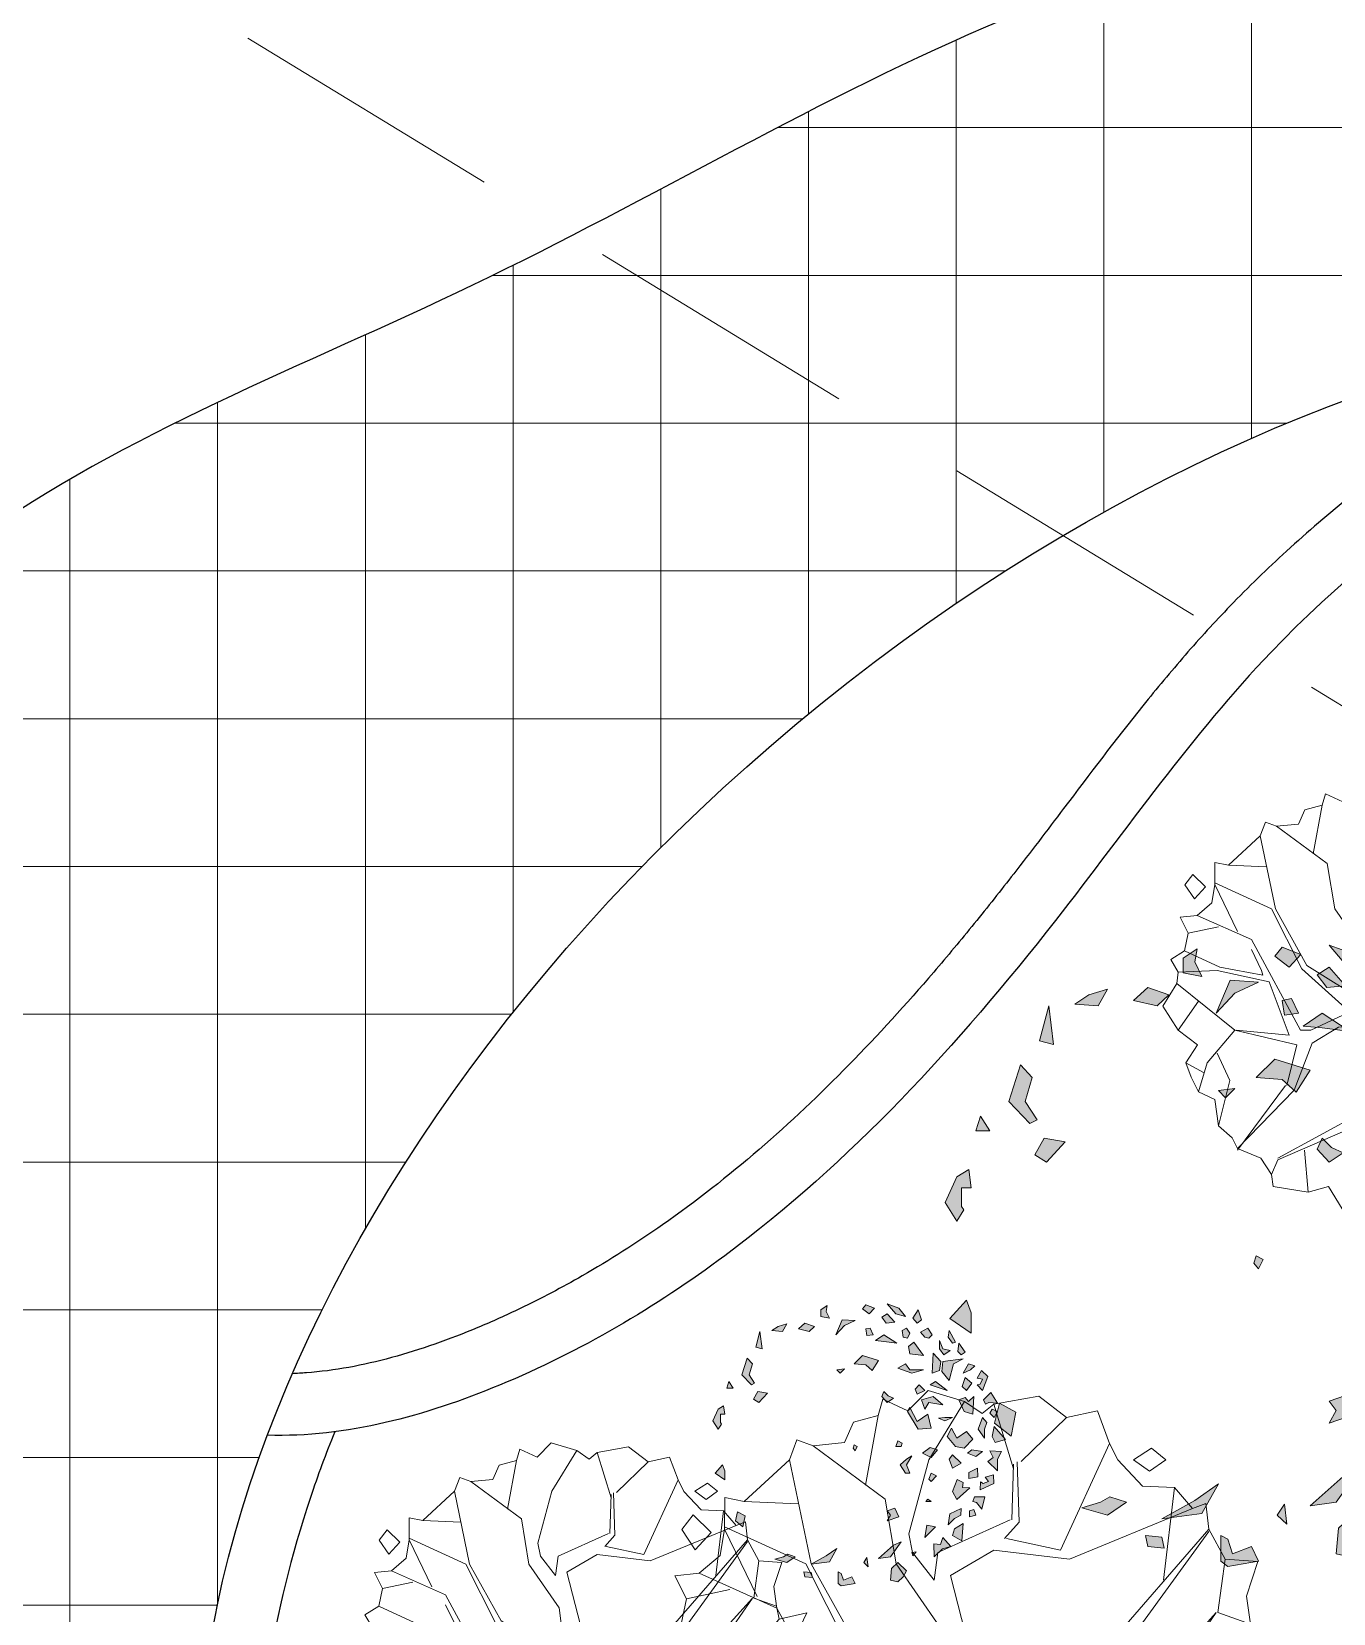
# Model space of a CAD drawing. Header units: inches. Extents: x -12 to 20935469, y -1604 to 24729220.
# Drawn here: x 20857310.4 to 20857416.1, y 24710552.2 to 24710680.7 of the extents above; entities that cross this region are included whole.
import ezdxf

# ---------------------------------------------------------------- set-up
doc = ezdxf.new("R2010")
doc.units = ezdxf.units.IN
doc.header["$LTSCALE"] = 0.03
doc.header["$MEASUREMENT"] = 0
doc.linetypes.add('DASHED2', pattern=[0.375, 0.25, -0.125])
for name, color, linetype, lineweight in [('Dot', 253, 'Continuous', 0), ('Hatch', 253, 'Continuous', 15), ('hatch-1', 253, 'Continuous', 5), ('ILLUSTR-TREE', 74, 'Continuous', 0)]:
    doc.layers.add(name, color=color, linetype=linetype, lineweight=lineweight)
doc.styles.add('ATTR', font='romans.shx', dxfattribs={"width": 0.8, "height": 0.7})

# ---------------------------------------------------------------- blocks, each defined once
blk = doc.blocks.new('TREE_009')
at = {"layer": 'ILLUSTR-TREE'}
for p, q in [((-12160.46, 13912.91), (-12166.65, 13906.74)), ((-12149.34, 13909.54), (-12160.46, 13912.91)), ((-12126.77, 13911.14), (-12140.45, 13908.76)), ((-12118.31, 13904.71), (-12126.77, 13911.14)), ((-12174.22, 13910.26), (-12175.66, 13905.24)), ((-12166.65, 13906.74), (-12174.22, 13910.26)), ((-12149.34, 13909.54), (-12160.26, 13891.83)), ((-12143.96, 13905.85), (-12149.34, 13909.54)), ((-12140.45, 13908.76), (-12143.96, 13905.85)), ((-12140.45, 13908.76), (-12134.4, 13889.01)), ((-12108.88, 13906.74), (-12118.31, 13904.71)), ((-12105.24, 13896.77), (-12108.88, 13906.74)), ((-12183.16, 13903.21), (-12185.91, 13897.04)), ((-12175.66, 13905.24), (-12183.16, 13903.21)), ((-12179.51, 13884.08), (-12175.66, 13905.24)), ((-12132.06, 13891.31), (-12118.31, 13904.71)), ((-12200.35, 13897.92), (-12202.62, 13891.83)), ((-12195.47, 13896.07), (-12200.35, 13897.92)), ((-12185.91, 13897.04), (-12195.47, 13896.07)), ((-12120.09, 13864.33), (-12105.24, 13896.77)), ((-12102.7, 13891.75), (-12105.24, 13896.77)), ((-12202.62, 13891.83), (-12216.38, 13879.14)), ((-12196.02, 13860.09), (-12202.62, 13891.83)), ((-12195.47, 13896.07), (-12173.46, 13879.85)), ((-12160.26, 13891.83), (-12166.31, 13869.26)), ((-12095.13, 13883.81), (-12102.7, 13891.75)), ((-12097.95, 13891.83), (-12092.45, 13895.36)), ((-12093, 13888.31), (-12097.95, 13891.83)), ((-12088.05, 13891.83), (-12093, 13888.31)), ((-12092.45, 13895.36), (-12088.05, 13891.83)), ((-12134.95, 13873.5), (-12134.4, 13890.42)), ((-12133.3, 13891.13), (-12132.75, 13872.79)), ((-12085.43, 13883.37), (-12095.13, 13883.81)), ((-12085.43, 13883.37), (-12088.74, 13855.16)), ((-12079.93, 13877.02), (-12085.43, 13883.37)), ((-12222.36, 13880.28), (-12222.43, 13870.68)), ((-12216.38, 13879.14), (-12222.36, 13880.28)), ((-12199.87, 13878.43), (-12216.38, 13879.14)), ((-12173.46, 13879.85), (-12170.16, 13860.09)), ((-12117.34, 13861.51), (-12079.93, 13877.02)), ((-12075.87, 13878.52), (-12079.93, 13877.02)), ((-12074.98, 13870.68), (-12075.87, 13878.52)), ((-12231.99, 13875), (-12235.43, 13870.59)), ((-12226.48, 13869.71), (-12231.99, 13875)), ((-12157.51, 13863.62), (-12135.5, 13873.5)), ((-12132.75, 13872.79), (-12137.15, 13867.85)), ((-12235.43, 13870.59), (-12231.3, 13864.41)), ((-12231.3, 13864.41), (-12226.48, 13869.71)), ((-12222.43, 13870.68), (-12223.73, 13862.65)), ((-12197.67, 13860.09), (-12222.43, 13871.38)), ((-12222.43, 13870.68), (-12212.52, 13850.22)), ((-12166.31, 13869.26), (-12165.21, 13863.62)), ((-12136.6, 13867.85), (-12120.09, 13864.33)), ((-12112.39, 13827.65), (-12074.98, 13870.68)), ((-12074.98, 13869.97), (-12105.24, 13828.35)), ((-12070.03, 13861.51), (-12074.98, 13870.68)), ((-12223.73, 13862.65), (-12230.13, 13857.27)), ((-12165.21, 13863.62), (-12158.61, 13855.16)), ((-12158.61, 13855.16), (-12157.51, 13863.62)), ((-12153.66, 13856.57), (-12140.45, 13864.33)), ((-12140.45, 13864.33), (-12117.34, 13861.51)), ((-12184.47, 13834), (-12197.67, 13860.09)), ((-12182.26, 13835.41), (-12196.02, 13860.09)), ((-12170.16, 13860.09), (-12156.96, 13841.05)), ((-12072.23, 13845.28), (-12070.03, 13861.51)), ((-12060.06, 13860.89), (-12070.03, 13861.51)), ((-12063.49, 13850.31), (-12060.06, 13860.89)), ((-12230.13, 13857.27), (-12237.49, 13856.48)), ((-12237.49, 13856.48), (-12233.98, 13849.52)), ((-12206.47, 13846.69), (-12230.13, 13857.27)), ((-12144.3, 13820.6), (-12153.66, 13856.57)), ((-12233.98, 13849.52), (-12235.63, 13841.76)), ((-12220.78, 13852.34), (-12233.98, 13849.52)), ((-12062.33, 13841.76), (-12063.49, 13850.31)), ((-12185.02, 13807.2), (-12206.47, 13846.69)), ((-12089.29, 13826.94), (-12072.78, 13845.28)), ((-12072.78, 13845.28), (-12085.43, 13826.94)), ((-12072.23, 13845.28), (-12062.33, 13841.76)), ((-12235.63, 13841.76), (-12241.62, 13837.97)), ((-12235.63, 13841.76), (-12220.23, 13834.7)), ((-12202.07, 13833.29), (-12206.47, 13842.46)), ((-12156.96, 13841.05), (-12154.21, 13818.48)), ((-12061.23, 13836.11), (-12062.33, 13841.76)), ((-12049.05, 13838.85), (-12061.23, 13836.11)), ((-12057.99, 13820.33), (-12049.05, 13838.85)), ((-12241.62, 13837.97), (-12238.38, 13832.59)), ((-12220.23, 13834.7), (-12201.52, 13831.18)), ((-12164.11, 13815.66), (-12184.47, 13834)), ((-12154.21, 13817.78), (-12182.26, 13835.41)), ((-12071.13, 13824.83), (-12061.23, 13836.11)), ((-12238.38, 13832.59), (-12238.93, 13827.65)), ((-12221.33, 13833.29), (-12238.38, 13832.59)), ((-12198.77, 13828.35), (-12221.33, 13833.29)), ((-12201.52, 13831.18), (-12202.07, 13833.29)), ((-12238.93, 13827.65), (-12245.05, 13817.69)), ((-12213.63, 13807.2), (-12238.93, 13827.65)), ((-12189.97, 13805.08), (-12198.77, 13828.35)), ((-12144.3, 13811.43), (-12105.79, 13824.83)), ((-12143.75, 13819.89), (-12112.39, 13827.65)), ((-12105.79, 13824.83), (-12070.58, 13822.71)), ((-12105.24, 13828.35), (-12089.29, 13826.94)), ((-12085.43, 13826.24), (-12071.13, 13824.83)), ((-12051.8, 13826.5), (-12053.87, 13822.1)), ((-12047.68, 13822.1), (-12051.8, 13826.5)), ((-12229.58, 13819.89), (-12238.38, 13807.2)), ((-12150.36, 13819.89), (-12150.9, 13817.78)), ((-12147.6, 13820.6), (-12150.36, 13819.89)), ((-12148.7, 13818.48), (-12147.6, 13820.6)), ((-12070.58, 13822.71), (-12061.78, 13802.96)), ((-12053.87, 13815.04), (-12057.99, 13820.33)), ((-12053.87, 13822.1), (-12049.74, 13817.69)), ((-12049.74, 13817.69), (-12047.68, 13822.1)), ((-12245.05, 13817.69), (-12238.38, 13807.2)), ((-12164.11, 13814.95), (-12180.61, 13807.2)), ((-12150.9, 13817.78), (-12148.7, 13818.48)), ((-12061.78, 13802.96), (-12053.87, 13815.04)), ((-12155.31, 13810.02), (-12168.51, 13808.61)), ((-12155.31, 13810.02), (-12152.01, 13789.56)), ((-12144.3, 13810.72), (-12127.25, 13790.27)), ((-12238.38, 13807.2), (-12229.92, 13800.94)), ((-12213.63, 13807.2), (-12225.73, 13793.09)), ((-12186.67, 13800.85), (-12213.63, 13807.2)), ((-12213.07, 13807.2), (-12189.97, 13805.08)), ((-12180.61, 13807.2), (-12185.02, 13807.2)), ((-12168.51, 13808.61), (-12180.06, 13801.55)), ((-12148.15, 13809.31), (-12131.1, 13789.56)), ((-12148.15, 13808.61), (-12146.5, 13787.45)), ((-12229.92, 13800.94), (-12235.08, 13793.09)), ((-12191.07, 13783.21), (-12186.67, 13800.85)), ((-12180.06, 13801.55), (-12187.77, 13781.1)), ((-12061.43, 13796.53), (-12061.78, 13802.96)), ((-12221.33, 13797.32), (-12215.83, 13785.33)), ((-12064.53, 13790.27), (-12061.43, 13796.53)), ((-12227.38, 13788.86), (-12235.08, 13793.09)), ((-12235.08, 13793.09), (-12232.68, 13786.83)), ((-12225.73, 13793.09), (-12229.58, 13780.39)), ((-12127.25, 13790.27), (-12064.53, 13790.27)), ((-12063.49, 13786.83), (-12064.53, 13790.27)), ((-12232.68, 13786.83), (-12229.58, 13780.39)), ((-12152.01, 13789.56), (-12158.61, 13771.22)), ((-12146.5, 13787.45), (-12155.86, 13767.7)), ((-12131.1, 13789.56), (-12132.75, 13769.81)), ((-12126.7, 13786.04), (-12128.9, 13772.63)), ((-12126.7, 13786.04), (-12105.24, 13786.74)), ((-12105.24, 13786.74), (-12095.89, 13768.4)), ((-12068.31, 13781.54), (-12063.49, 13786.83)), ((-12215.83, 13785.33), (-12220.78, 13765.58)), ((-12212.52, 13755), (-12191.62, 13783.21)), ((-12187.77, 13781.1), (-12212.52, 13755.71)), ((-12070.37, 13770.96), (-12068.31, 13781.54)), ((-12229.58, 13780.39), (-12222.36, 13777.13)), ((-12222.36, 13777.13), (-12220.78, 13765.58)), ((-12099.74, 13776.16), (-12078.28, 13769.81)), ((-12158.61, 13771.22), (-12194.92, 13751.47)), ((-12128.9, 13772.63), (-12106.34, 13758.53)), ((-12155.86, 13767.7), (-12194.92, 13750.77)), ((-12132.75, 13769.81), (-12125.05, 13752.89)), ((-12130, 13769.81), (-12116.24, 13737.37)), ((-12129.45, 13769.11), (-12106.34, 13757.12)), ((-12084.81, 13761.26), (-12078.28, 13769.81)), ((-12078.28, 13769.81), (-12070.37, 13770.96)), ((-12220.78, 13765.58), (-12214.79, 13760.38)), ((-12214.79, 13760.38), (-12212.52, 13755.71)), ((-12106.34, 13758.53), (-12085.98, 13753.59)), ((-12106.34, 13757.12), (-12105.24, 13742.31)), ((-12085.98, 13753.59), (-12084.81, 13761.26)), ((-12212.52, 13755.71), (-12202.42, 13751.56)), ((-12183.37, 13755), (-12181.71, 13736.66)), ((-12125.05, 13752.89), (-12130.55, 13732.43)), ((-12093.07, 13740.98), (-12085.98, 13753.59)), ((-12202.42, 13751.56), (-12197.67, 13744.42)), ((-12194.92, 13750.77), (-12197.67, 13744.42)), ((-12116.24, 13737.37), (-12112.32, 13748.04)), ((-12112.32, 13748.04), (-12105.24, 13742.31)), ((-12197.67, 13744.42), (-12196.91, 13739.22)), ((-12105.24, 13742.31), (-12093.07, 13740.98)), ((-12196.91, 13739.22), (-12181.71, 13736.66)), ((-12181.71, 13736.66), (-12172.84, 13739.22)), ((-12172.84, 13739.22), (-12165.28, 13726.88)), ((-12121.95, 13736.57), (-12116.24, 13737.37)), ((-12108.27, 13740.72), (-12113.77, 13737.19)), ((-12107.72, 13734.37), (-12108.27, 13740.72)), ((-12165.28, 13726.88), (-12157.71, 13733.93)), ((-12157.71, 13733.93), (-12148.77, 13729.52)), ((-12148.77, 13729.52), (-12144.65, 13733.93)), ((-12144.65, 13733.93), (-12130.55, 13732.43)), ((-12130.55, 13732.43), (-12121.95, 13736.57)), ((-12113.77, 13737.19), (-12113.22, 13730.14)), ((-12113.22, 13730.14), (-12107.72, 13734.37))]:
    blk.add_line(p, q, dxfattribs=at)
at = {"layer": 'ILLUSTR-TREE', "style": 'ATTR', "width": 0.8, "flags": 9}
blk.add_attdef('ESTCODE', (-12147.6, 13820.6), '', height=1.05, dxfattribs=at)
blk = doc.blocks.new('GRN1')
at = {"layer": 'ILLUSTR-TREE', "true_color": 0x30441d}
h = blk.add_hatch(color=89, dxfattribs=at)
h.paths.add_polyline_path([(0.2571, -0.0526), (0.2603, -0.0695), (0.2735, -0.0695), (0.2817, -0.0569), (0.2702, -0.059)])
h.paths.add_polyline_path([(0.2406, -0.0821), (0.2308, -0.0927), (0.2357, -0.1137), (0.2472, -0.1011)])
h.paths.add_polyline_path([(0.1897, 0.2148), (0.1848, 0.2064), (0.1914, 0.2), (0.2078, 0.2021)])
h.paths.add_polyline_path([(0.193, 0.1853), (0.1848, 0.1727), (0.1963, 0.1642), (0.2127, 0.1642), (0.1963, 0.1706)])
h.paths.add_polyline_path([(0.1864, 0.1053), (0.2012, 0.1032), (0.2094, 0.1137), (0.1831, 0.1327)])
h.paths.add_polyline_path([(0.2603, 0.0969), (0.2653, 0.0779), (0.285, 0.0611), (0.2768, 0.0842)])
h.paths.add_polyline_path([(0.2078, 0.08), (0.2242, 0.0547), (0.2127, 0.0379), (0.2111, 0.0547)])
h.paths.add_polyline_path([(0.2521, -0.0021), (0.2538, -0.0274), (0.2242, -0.04), (0.2423, -0.0232)])
h.paths.add_polyline_path([(0.2653, 0.0253), (0.2751, 0.0126), (0.2833, 0.019), (0.2768, 0.0358)])
h.paths.add_polyline_path([(0.2373, 0.0274), (0.2357, 0.019), (0.2226, 0.0211), (0.2242, 0.0337)])
h.paths.add_polyline_path([(0.2488, 0.0758), (0.2472, 0.059), (0.2587, 0.0505), (0.2653, 0.0611)])
h.paths.add_polyline_path([(0.2094, 0.1958), (0.2078, 0.1895), (0.2193, 0.1811), (0.2324, 0.1832)])
h.paths.add_polyline_path([(0.2291, 0.1263), (0.2193, 0.1348), (0.2176, 0.1432), (0.2242, 0.1495), (0.2373, 0.1411)])
h.paths.add_polyline_path([(0.2373, 0.099), (0.2275, 0.1053), (0.2176, 0.1011), (0.2193, 0.0927), (0.2324, 0.0905)])
h.paths.add_polyline_path([(0.2538, 0.1284), (0.2472, 0.12), (0.2571, 0.1116), (0.2735, 0.1221)])
h.paths.add_polyline_path([(0.1963, -0.1853), (0.1996, -0.1979), (0.2308, -0.1895)])
h.paths.add_polyline_path([(0.2456, -0.1369), (0.2308, -0.1453), (0.2324, -0.1663), (0.2406, -0.1537)])
h.paths.add_polyline_path([(0.0402, 0.1474), (0.0386, 0.1221), (0.0731, 0.1011), (0.0813, 0.1053), (0.0534, 0.12), (0.0682, 0.1411)])
h.paths.add_polyline_path([(0.0731, 0.278), (0.0616, 0.2716), (0.0698, 0.2632), (0.078, 0.2674)])
h.paths.add_polyline_path([(-0.2275, -0.0884), (-0.2226, -0.0526), (-0.1963, -0.0379), (-0.2111, -0.059)])
h.paths.add_polyline_path([(0.0205, 0.2527), (0.0386, 0.24), (0.0616, 0.2485), (0.0517, 0.2569), (0.0386, 0.2527)])
h.paths.add_polyline_path([(-0.2406, 0.099), (-0.2242, 0.0821), (-0.2357, 0.0695), (-0.2587, 0.0674), (-0.262, 0.0821), (-0.2521, 0.0927)])
h.paths.add_polyline_path([(-0.2324, 0.0232), (-0.2242, 0.0147), (-0.2143, 0.0211)])
h.paths.add_polyline_path([(-0.1307, 0.2358), (-0.1344, 0.2232), (-0.1226, 0.2231), (-0.1198, 0.2319)])
h.paths.add_polyline_path([(-0.1039, 0.2299), (-0.106, 0.2367), (-0.1191, 0.2474), (-0.0951, 0.2536), (-0.0951, 0.2327)])
h.paths.add_polyline_path([(-0.0555, 0.2396), (-0.0585, 0.2217), (-0.0467, 0.2215), (-0.0384, 0.2388)])
h.paths.add_polyline_path([(-0.0771, 0.224), (-0.1, 0.1981), (-0.0846, 0.1897), (-0.0609, 0.1985), (-0.0663, 0.2109), (-0.0766, 0.2096)])
h.paths.add_polyline_path([(-0.216, 0.0442), (-0.2127, 0.0674), (-0.1831, 0.0884), (-0.1897, 0.0737)])
h.paths.add_polyline_path([(-0.1421, 0.0611), (-0.1339, 0.0842), (-0.1174, 0.0758), (-0.1224, 0.0611), (-0.1306, 0.0674)])
h.paths.add_polyline_path([(-0.1812, 0.2081), (-0.1707, 0.1899), (-0.1581, 0.1935), (-0.1472, 0.2104)])
h.paths.add_polyline_path([(-0.2132, 0.1534), (-0.187, 0.1527), (-0.1886, 0.166), (-0.1749, 0.1708), (-0.1924, 0.186), (-0.1969, 0.1696)])
h.paths.add_polyline_path([(-0.15, 0.1808), (-0.1283, 0.1846), (-0.118, 0.2068), (-0.1309, 0.2058), (-0.1372, 0.1936)])
h.paths.add_polyline_path([(-0.1536, 0.1558), (-0.1749, 0.1348), (-0.1503, 0.139)])
h.paths.add_polyline_path([(-0.1043, 0.1474), (-0.1043, 0.1369), (-0.0994, 0.1411)])
h.paths.add_polyline_path([(-0.2028, 0.1179), (-0.2111, 0.1116), (-0.2045, 0.1095)])
h.paths.add_polyline_path([(-0.0205, 0.099), (-0.032, 0.0863), (-0.0485, 0.0969), (-0.0485, 0.1053), (-0.032, 0.099), (-0.014, 0.1095)])
h.paths.add_polyline_path([(0.0189, 0.2295), (0.0008, 0.2127), (0.0041, 0.1958), (0.0238, 0.179), (0.0402, 0.1874), (0.0205, 0.1979), (0.0337, 0.2169)])
h.paths.add_polyline_path([(-0.0287, 0.2064), (-0.0386, 0.1895), (-0.0205, 0.1832), (-0.0123, 0.1895)])
h.paths.add_polyline_path([(-0.0534, 0.1579), (-0.0649, 0.1474), (-0.06, 0.1432), (-0.0485, 0.1474)])
h.paths.add_polyline_path([(0.0178, 0.294), (0.0123, 0.2737), (0.0238, 0.2674), (0.0435, 0.2716)])
h.paths.add_polyline_path([(-0.0435, 0.278), (-0.0255, 0.259), (-0.0172, 0.2695), (-0.0041, 0.2632), (-0.0057, 0.2864), (-0.0205, 0.278)])
h.paths.add_polyline_path([(-0.0808, 0.244), (-0.0685, 0.2712), (-0.0515, 0.2704), (-0.056, 0.254), (-0.0646, 0.2603), (-0.0686, 0.2503), (-0.0653, 0.2447)])
h.paths.add_polyline_path([(0.0041, 0.0021), (-0.0041, -0.0021), (0.0008, -0.0063), (0.0074, -0.0042)])
h.paths.add_polyline_path([(0.0041, 0.0884), (0.0107, 0.0905), (0.0156, 0.0821), (0.0041, 0.0779)])
h.paths.add_polyline_path([(-0.0025, 0.16), (-0.0172, 0.1474), (-0.009, 0.1306), (0.0025, 0.1453)])
h.paths.add_polyline_path([(-0.0057, 0.2485), (-0.0156, 0.2358), (-0.009, 0.219), (-0.0025, 0.2274)])
h.paths.add_polyline_path([(0.0616, 0.1895), (0.055, 0.1748), (0.06, 0.1621), (0.0616, 0.1748)])
h.paths.add_polyline_path([(0.1634, 0.2337), (0.1552, 0.2253), (0.1486, 0.2106), (0.1667, 0.2211)])
h.paths.add_polyline_path([(0.1552, 0.1327), (0.1486, 0.1095), (0.1585, 0.0821), (0.1667, 0.0969), (0.1552, 0.1053)])
h.paths.add_polyline_path([(0.0994, 0.0737), (0.0912, 0.0611), (0.1027, 0.0505), (0.1125, 0.0547), (0.1043, 0.0632)])
h.paths.add_polyline_path([(0.1569, -0.0232), (0.1486, -0.0316), (0.1552, -0.0379)])
h.paths.add_polyline_path([(0.1536, 0.0316), (0.1651, 0.019), (0.1667, -0.0042), (0.1831, 0.0126), (0.1733, 0.0442)])
h.paths.add_polyline_path([(0.1027, 0.2316), (0.0682, 0.2295), (0.0731, 0.2127), (0.0961, 0.2021), (0.101, 0.2148), (0.0928, 0.2211)])
h.paths.add_polyline_path([(0.1289, 0.2274), (0.1142, 0.2169), (0.1224, 0.2085), (0.1404, 0.2148)])
h.paths.add_polyline_path([(0.0862, 0.1706), (0.0912, 0.1432), (0.078, 0.1348), (0.0961, 0.1284), (0.1027, 0.1516)])
h.paths.add_polyline_path([(0.1339, 0.1832), (0.1667, 0.1916), (0.1766, 0.2106), (0.1716, 0.1706), (0.1519, 0.1685)])
h.paths.add_polyline_path([(0.1257, 0.1453), (0.1142, 0.179), (0.1322, 0.1558)])
h.paths.add_polyline_path([(0.1536, 0.1642), (0.1486, 0.1495), (0.1881, 0.1516), (0.1716, 0.1663)])
h.paths.add_polyline_path([(0.1142, 0.1348), (0.1076, 0.12), (0.1174, 0.1158), (0.1257, 0.1242)])
h.paths.add_polyline_path([(0.0879, 0.2548), (0.0912, 0.2611), (0.0895, 0.278), (0.1109, 0.2653), (0.0961, 0.2506)])
h.paths.add_polyline_path([(0.1142, 0.2485), (0.1421, 0.259), (0.1536, 0.2464), (0.1388, 0.2379), (0.1371, 0.2485), (0.1273, 0.2443), (0.1257, 0.2379)])
h.paths.add_polyline_path([(-0.2521, -0.0084), (-0.2653, -0.0021), (-0.2702, -0.0295), (-0.2653, -0.0358), (-0.2423, -0.0358), (-0.2456, -0.0295), (-0.2587, -0.0253)])
h.paths.add_polyline_path([(-0.2538, -0.0863), (-0.2439, -0.0884), (-0.2423, -0.1032), (-0.2521, -0.1011)])
h.paths.add_polyline_path([(0.055, -0.2822), (0.0386, -0.2716), (0.0485, -0.2653), (0.0517, -0.2674), (0.0682, -0.2674), (0.0682, -0.259), (0.0846, -0.2611), (0.078, -0.2716)])
h.paths.add_polyline_path([(-0.1322, -0.219), (-0.1536, -0.2232), (-0.1421, -0.2379), (-0.124, -0.2337)])
h.paths.add_polyline_path([(-0.2176, -0.16), (-0.2242, -0.1369), (-0.2127, -0.12), (-0.2078, -0.1348), (-0.2127, -0.1432)])
h.paths.add_polyline_path([(-0.0485, -0.278), (-0.0616, -0.259), (-0.0435, -0.259), (-0.032, -0.2632)])
h.paths.add_polyline_path([(0.1289, -0.2), (0.1257, -0.2064), (0.1454, -0.2253), (0.1782, -0.2148), (0.1667, -0.2043), (0.1454, -0.2106)])
h.paths.add_polyline_path([(0.1191, -0.2548), (0.1322, -0.2506), (0.1191, -0.2422)])
h.paths.add_polyline_path([(0.1092, -0.1748), (0.0912, -0.1916), (0.0977, -0.2021), (0.1125, -0.1937)])
at = {"layer": 'ILLUSTR-TREE', "color": 89, "true_color": 0x30441d}
for p, q in [((-0.0057, 0.2864), (-0.0205, 0.278)), ((-0.0041, 0.2632), (-0.0057, 0.2864)), ((0.0178, 0.294), (0.0123, 0.2737)), ((0.0435, 0.2716), (0.0178, 0.294)), ((-0.0808, 0.244), (-0.0685, 0.2712)), ((-0.0685, 0.2712), (-0.0515, 0.2704)), ((-0.0515, 0.2704), (-0.056, 0.254)), ((-0.0205, 0.278), (-0.0435, 0.278)), ((-0.0435, 0.278), (-0.0255, 0.259)), ((-0.0255, 0.259), (-0.0172, 0.2695)), ((-0.0172, 0.2695), (-0.0041, 0.2632)), ((0.0123, 0.2737), (0.0238, 0.2674)), ((0.0238, 0.2674), (0.0435, 0.2716)), ((0.0731, 0.278), (0.0616, 0.2716)), ((0.0616, 0.2716), (0.0698, 0.2632)), ((0.078, 0.2674), (0.0731, 0.278)), ((0.0895, 0.278), (0.1109, 0.2653)), ((0.0912, 0.2611), (0.0895, 0.278)), ((-0.0646, 0.2603), (-0.0686, 0.2503)), ((-0.056, 0.254), (-0.0646, 0.2603)), ((0.0517, 0.2569), (0.0386, 0.2527)), ((0.0616, 0.2485), (0.0517, 0.2569)), ((0.0698, 0.2632), (0.078, 0.2674)), ((0.0879, 0.2548), (0.0912, 0.2611)), ((0.0961, 0.2506), (0.0879, 0.2548)), ((0.1109, 0.2653), (0.0961, 0.2506)), ((0.1142, 0.2485), (0.1421, 0.259)), ((0.1421, 0.259), (0.1536, 0.2464)), ((-0.1191, 0.2474), (-0.0951, 0.2536)), ((-0.106, 0.2367), (-0.1191, 0.2474)), ((-0.0951, 0.2536), (-0.0951, 0.2327)), ((-0.0653, 0.2447), (-0.0808, 0.244)), ((-0.0686, 0.2503), (-0.0653, 0.2447)), ((-0.0057, 0.2485), (-0.0156, 0.2358)), ((-0.0025, 0.2274), (-0.0057, 0.2485)), ((0.0386, 0.2527), (0.0205, 0.2527)), ((0.0205, 0.2527), (0.0386, 0.24)), ((0.0386, 0.24), (0.0616, 0.2485)), ((0.1257, 0.2379), (0.1142, 0.2485)), ((0.1273, 0.2443), (0.1257, 0.2379)), ((0.1371, 0.2485), (0.1273, 0.2443)), ((0.1388, 0.2379), (0.1371, 0.2485)), ((0.1536, 0.2464), (0.1388, 0.2379)), ((-0.1307, 0.2358), (-0.1344, 0.2232)), ((-0.1198, 0.2319), (-0.1307, 0.2358)), ((-0.1226, 0.2231), (-0.1198, 0.2319)), ((-0.1039, 0.2299), (-0.106, 0.2367)), ((-0.0951, 0.2327), (-0.1039, 0.2299)), ((-0.0555, 0.2396), (-0.0585, 0.2217)), ((-0.0384, 0.2388), (-0.0555, 0.2396)), ((-0.0467, 0.2215), (-0.0384, 0.2388)), ((-0.0156, 0.2358), (-0.009, 0.219)), ((-0.009, 0.219), (-0.0025, 0.2274)), ((0.0189, 0.2295), (0.0008, 0.2127)), ((0.0337, 0.2169), (0.0189, 0.2295)), ((0.1027, 0.2316), (0.0682, 0.2295)), ((0.0682, 0.2295), (0.0731, 0.2127)), ((0.0928, 0.2211), (0.1027, 0.2316)), ((0.1289, 0.2274), (0.1142, 0.2169)), ((0.1404, 0.2148), (0.1289, 0.2274)), ((0.1634, 0.2337), (0.1552, 0.2253)), ((0.1667, 0.2211), (0.1634, 0.2337)), ((-0.1344, 0.2232), (-0.1226, 0.2231)), ((-0.0771, 0.224), (-0.1, 0.1981)), ((-0.0766, 0.2096), (-0.0771, 0.224)), ((-0.0585, 0.2217), (-0.0467, 0.2215)), ((0.0008, 0.2127), (0.0041, 0.1958)), ((0.0205, 0.1979), (0.0337, 0.2169)), ((0.0731, 0.2127), (0.0961, 0.2021)), ((0.101, 0.2148), (0.0928, 0.2211)), ((0.0961, 0.2021), (0.101, 0.2148)), ((0.1142, 0.2169), (0.1224, 0.2085)), ((0.1224, 0.2085), (0.1404, 0.2148)), ((0.1552, 0.2253), (0.1486, 0.2106)), ((0.1486, 0.2106), (0.1667, 0.2211)), ((0.1897, 0.2148), (0.1848, 0.2064)), ((0.2078, 0.2021), (0.1897, 0.2148)), ((-0.1472, 0.2104), (-0.1812, 0.2081)), ((-0.1812, 0.2081), (-0.1707, 0.1899)), ((-0.1581, 0.1935), (-0.1472, 0.2104)), ((-0.1309, 0.2058), (-0.1372, 0.1936)), ((-0.118, 0.2068), (-0.1309, 0.2058)), ((-0.1283, 0.1846), (-0.118, 0.2068)), ((-0.1, 0.1981), (-0.0846, 0.1897)), ((-0.0846, 0.1897), (-0.0609, 0.1985)), ((-0.0663, 0.2109), (-0.0766, 0.2096)), ((-0.0609, 0.1985), (-0.0663, 0.2109)), ((-0.0287, 0.2064), (-0.0386, 0.1895)), ((-0.0123, 0.1895), (-0.0287, 0.2064)), ((0.0402, 0.1874), (0.0205, 0.1979)), ((0.1667, 0.1916), (0.1766, 0.2106)), ((0.1766, 0.2106), (0.1716, 0.1706)), ((0.1848, 0.2064), (0.1914, 0.2)), ((0.1914, 0.2), (0.2078, 0.2021)), ((-0.1924, 0.186), (-0.1969, 0.1696)), ((-0.1749, 0.1708), (-0.1924, 0.186)), ((-0.1707, 0.1899), (-0.1581, 0.1935)), ((-0.1372, 0.1936), (-0.15, 0.1808)), ((-0.15, 0.1808), (-0.1283, 0.1846)), ((-0.0386, 0.1895), (-0.0205, 0.1832)), ((-0.0205, 0.1832), (-0.0123, 0.1895)), ((0.0041, 0.1958), (0.0238, 0.179)), ((0.0238, 0.179), (0.0402, 0.1874)), ((0.0616, 0.1895), (0.055, 0.1748)), ((0.0616, 0.1748), (0.0616, 0.1895)), ((0.1339, 0.1832), (0.1667, 0.1916)), ((0.193, 0.1853), (0.1848, 0.1727)), ((0.1963, 0.1706), (0.193, 0.1853)), ((0.2094, 0.1958), (0.2078, 0.1895)), ((0.2078, 0.1895), (0.2193, 0.1811)), ((0.2324, 0.1832), (0.2094, 0.1958)), ((-0.1969, 0.1696), (-0.2132, 0.1534)), ((-0.1886, 0.166), (-0.1749, 0.1708)), ((0.055, 0.1748), (0.06, 0.1621)), ((0.06, 0.1621), (0.0616, 0.1748)), ((0.1027, 0.1516), (0.0862, 0.1706)), ((0.0862, 0.1706), (0.0912, 0.1432)), ((0.1142, 0.179), (0.1322, 0.1558)), ((0.1257, 0.1453), (0.1142, 0.179)), ((0.1519, 0.1685), (0.1339, 0.1832)), ((0.1716, 0.1706), (0.1519, 0.1685)), ((0.1848, 0.1727), (0.1963, 0.1642)), ((0.2127, 0.1642), (0.1963, 0.1706)), ((0.2193, 0.1811), (0.2324, 0.1832)), ((-0.187, 0.1527), (-0.1886, 0.166)), ((-0.1536, 0.1558), (-0.1749, 0.1348)), ((-0.1503, 0.139), (-0.1536, 0.1558)), ((-0.0534, 0.1579), (-0.0649, 0.1474)), ((-0.0485, 0.1474), (-0.0534, 0.1579)), ((-0.0025, 0.16), (-0.0172, 0.1474)), ((0.0025, 0.1453), (-0.0025, 0.16)), ((0.1322, 0.1558), (0.1257, 0.1453)), ((0.1536, 0.1642), (0.1486, 0.1495)), ((0.1716, 0.1663), (0.1536, 0.1642)), ((0.1881, 0.1516), (0.1716, 0.1663)), ((0.1963, 0.1642), (0.2127, 0.1642)), ((-0.2132, 0.1534), (-0.187, 0.1527)), ((-0.0994, 0.1411), (-0.1043, 0.1474)), ((-0.1043, 0.1474), (-0.1043, 0.1369)), ((-0.0649, 0.1474), (-0.06, 0.1432)), ((-0.06, 0.1432), (-0.0485, 0.1474)), ((-0.0172, 0.1474), (-0.009, 0.1306)), ((-0.009, 0.1306), (0.0025, 0.1453)), ((0.0402, 0.1474), (0.0386, 0.1221)), ((0.0682, 0.1411), (0.0402, 0.1474)), ((0.0912, 0.1432), (0.078, 0.1348)), ((0.0961, 0.1284), (0.1027, 0.1516)), ((0.1486, 0.1495), (0.1881, 0.1516)), ((0.2176, 0.1432), (0.2242, 0.1495)), ((0.2193, 0.1348), (0.2176, 0.1432)), ((0.2242, 0.1495), (0.2373, 0.1411)), ((-0.1749, 0.1348), (-0.1503, 0.139)), ((-0.1043, 0.1369), (-0.0994, 0.1411)), ((0.0534, 0.12), (0.0682, 0.1411)), ((0.078, 0.1348), (0.0961, 0.1284)), ((0.1142, 0.1348), (0.1076, 0.12)), ((0.1257, 0.1242), (0.1142, 0.1348)), ((0.1552, 0.1327), (0.1486, 0.1095)), ((0.1552, 0.1053), (0.1552, 0.1327)), ((0.2094, 0.1137), (0.1831, 0.1327)), ((0.1831, 0.1327), (0.1864, 0.1053)), ((0.2291, 0.1263), (0.2193, 0.1348)), ((0.2373, 0.1411), (0.2291, 0.1263)), ((0.2538, 0.1284), (0.2472, 0.12)), ((0.2735, 0.1221), (0.2538, 0.1284)), ((-0.2028, 0.1179), (-0.2111, 0.1116)), ((-0.2045, 0.1095), (-0.2028, 0.1179)), ((0.0386, 0.1221), (0.0731, 0.1011)), ((0.0813, 0.1053), (0.0534, 0.12)), ((0.1076, 0.12), (0.1174, 0.1158)), ((0.1174, 0.1158), (0.1257, 0.1242)), ((0.2012, 0.1032), (0.2094, 0.1137)), ((0.2472, 0.12), (0.2571, 0.1116)), ((0.2571, 0.1116), (0.2735, 0.1221)), ((-0.2521, 0.0927), (-0.2406, 0.099)), ((-0.2406, 0.099), (-0.2242, 0.0821)), ((-0.2111, 0.1116), (-0.2045, 0.1095)), ((-0.0485, 0.1053), (-0.032, 0.099)), ((-0.0485, 0.0969), (-0.0485, 0.1053)), ((-0.032, 0.099), (-0.014, 0.1095)), ((-0.0205, 0.099), (-0.032, 0.0863)), ((-0.014, 0.1095), (-0.0205, 0.099)), ((0.0731, 0.1011), (0.0813, 0.1053)), ((0.1486, 0.1095), (0.1585, 0.0821)), ((0.1667, 0.0969), (0.1552, 0.1053)), ((0.1864, 0.1053), (0.2012, 0.1032)), ((0.2275, 0.1053), (0.2176, 0.1011)), ((0.2176, 0.1011), (0.2193, 0.0927)), ((0.2373, 0.099), (0.2275, 0.1053)), ((0.2324, 0.0905), (0.2373, 0.099)), ((-0.262, 0.0821), (-0.2521, 0.0927)), ((-0.2127, 0.0674), (-0.1831, 0.0884)), ((-0.1831, 0.0884), (-0.1897, 0.0737)), ((-0.032, 0.0863), (-0.0485, 0.0969)), ((0.0041, 0.0884), (0.0107, 0.0905)), ((0.0041, 0.0779), (0.0041, 0.0884)), ((0.0107, 0.0905), (0.0156, 0.0821)), ((0.1585, 0.0821), (0.1667, 0.0969)), ((0.2193, 0.0927), (0.2324, 0.0905)), ((0.2768, 0.0842), (0.2603, 0.0969)), ((0.2603, 0.0969), (0.2653, 0.0779)), ((-0.2587, 0.0674), (-0.262, 0.0821)), ((-0.2242, 0.0821), (-0.2357, 0.0695)), ((-0.1897, 0.0737), (-0.216, 0.0442)), ((-0.1421, 0.0611), (-0.1339, 0.0842)), ((-0.1339, 0.0842), (-0.1174, 0.0758)), ((-0.1174, 0.0758), (-0.1224, 0.0611)), ((0.0156, 0.0821), (0.0041, 0.0779)), ((0.0994, 0.0737), (0.0912, 0.0611)), ((0.1043, 0.0632), (0.0994, 0.0737)), ((0.2111, 0.0547), (0.2078, 0.08)), ((0.2078, 0.08), (0.2242, 0.0547)), ((0.2488, 0.0758), (0.2472, 0.059)), ((0.2653, 0.0611), (0.2488, 0.0758)), ((0.2653, 0.0779), (0.285, 0.0611)), ((0.285, 0.0611), (0.2768, 0.0842)), ((-0.2357, 0.0695), (-0.2587, 0.0674)), ((-0.216, 0.0442), (-0.2127, 0.0674)), ((-0.1306, 0.0674), (-0.1421, 0.0611)), ((-0.1224, 0.0611), (-0.1306, 0.0674)), ((0.0912, 0.0611), (0.1027, 0.0505)), ((0.1125, 0.0547), (0.1043, 0.0632)), ((0.2472, 0.059), (0.2587, 0.0505)), ((0.2587, 0.0505), (0.2653, 0.0611)), ((0.1027, 0.0505), (0.1125, 0.0547)), ((0.1733, 0.0442), (0.1536, 0.0316)), ((0.1831, 0.0126), (0.1733, 0.0442)), ((0.2127, 0.0379), (0.2111, 0.0547)), ((0.2242, 0.0547), (0.2127, 0.0379)), ((0.1536, 0.0316), (0.1651, 0.019)), ((0.2226, 0.0211), (0.2242, 0.0337)), ((0.2242, 0.0337), (0.2373, 0.0274)), ((0.2768, 0.0358), (0.2653, 0.0253)), ((0.2833, 0.019), (0.2768, 0.0358)), ((-0.2143, 0.0211), (-0.2324, 0.0232)), ((-0.2324, 0.0232), (-0.2242, 0.0147)), ((-0.2242, 0.0147), (-0.2143, 0.0211)), ((0.1651, 0.019), (0.1667, -0.0042)), ((0.2357, 0.019), (0.2226, 0.0211)), ((0.2373, 0.0274), (0.2357, 0.019)), ((0.2653, 0.0253), (0.2751, 0.0126)), ((0.2751, 0.0126), (0.2833, 0.019)), ((0.0041, 0.0021), (-0.0041, -0.0021)), ((0.0074, -0.0042), (0.0041, 0.0021)), ((0.1667, -0.0042), (0.1831, 0.0126)), ((-0.2653, -0.0021), (-0.2702, -0.0295)), ((-0.2521, -0.0084), (-0.2653, -0.0021)), ((-0.2587, -0.0253), (-0.2521, -0.0084)), ((-0.0041, -0.0021), (0.0008, -0.0063)), ((0.0008, -0.0063), (0.0074, -0.0042)), ((0.2423, -0.0232), (0.2521, -0.0021)), ((0.2521, -0.0021), (0.2538, -0.0274)), ((-0.2456, -0.0295), (-0.2587, -0.0253)), ((0.1569, -0.0232), (0.1486, -0.0316)), ((0.1552, -0.0379), (0.1569, -0.0232)), ((0.2242, -0.04), (0.2423, -0.0232)), ((0.2538, -0.0274), (0.2242, -0.04)), ((-0.2702, -0.0295), (-0.2653, -0.0358)), ((-0.2653, -0.0358), (-0.2423, -0.0358)), ((-0.2423, -0.0358), (-0.2456, -0.0295)), ((-0.2226, -0.0526), (-0.1963, -0.0379)), ((-0.1963, -0.0379), (-0.2111, -0.059)), ((0.1486, -0.0316), (0.1552, -0.0379)), ((-0.2275, -0.0884), (-0.2226, -0.0526)), ((0.2702, -0.059), (0.2571, -0.0526)), ((0.2571, -0.0526), (0.2603, -0.0695)), ((-0.2111, -0.059), (-0.2275, -0.0884)), ((0.2603, -0.0695), (0.2735, -0.0695)), ((0.2817, -0.0569), (0.2702, -0.059)), ((0.2735, -0.0695), (0.2817, -0.0569)), ((0.2406, -0.0821), (0.2308, -0.0927)), ((0.2472, -0.1011), (0.2406, -0.0821)), ((-0.2521, -0.1011), (-0.2538, -0.0863)), ((-0.2538, -0.0863), (-0.2439, -0.0884)), ((-0.2439, -0.0884), (-0.2423, -0.1032)), ((0.2308, -0.0927), (0.2357, -0.1137)), ((-0.2423, -0.1032), (-0.2521, -0.1011)), ((0.2357, -0.1137), (0.2472, -0.1011)), ((-0.2242, -0.1369), (-0.2127, -0.12)), ((-0.2127, -0.12), (-0.2078, -0.1348)), ((-0.2176, -0.16), (-0.2242, -0.1369)), ((-0.2078, -0.1348), (-0.2127, -0.1432)), ((0.2456, -0.1369), (0.2308, -0.1453)), ((0.2406, -0.1537), (0.2456, -0.1369)), ((-0.2127, -0.1432), (-0.2176, -0.16)), ((0.2308, -0.1453), (0.2324, -0.1663)), ((0.2324, -0.1663), (0.2406, -0.1537)), ((0.1092, -0.1748), (0.0912, -0.1916)), ((0.1125, -0.1937), (0.1092, -0.1748)), ((0.0912, -0.1916), (0.0977, -0.2021)), ((0.0977, -0.2021), (0.1125, -0.1937)), ((0.2308, -0.1895), (0.1963, -0.1853)), ((0.1963, -0.1853), (0.1996, -0.1979)), ((0.1996, -0.1979), (0.2308, -0.1895)), ((0.1289, -0.2), (0.1257, -0.2064)), ((0.1257, -0.2064), (0.1454, -0.2253)), ((0.1454, -0.2106), (0.1289, -0.2)), ((0.1667, -0.2043), (0.1454, -0.2106)), ((0.1782, -0.2148), (0.1667, -0.2043)), ((-0.1322, -0.219), (-0.1536, -0.2232)), ((-0.1536, -0.2232), (-0.1421, -0.2379)), ((-0.124, -0.2337), (-0.1322, -0.219)), ((0.1454, -0.2253), (0.1782, -0.2148)), ((-0.1421, -0.2379), (-0.124, -0.2337)), ((0.1191, -0.2422), (0.1191, -0.2548)), ((0.1322, -0.2506), (0.1191, -0.2422)), ((0.1191, -0.2548), (0.1322, -0.2506)), ((-0.0616, -0.259), (-0.0435, -0.259)), ((-0.0485, -0.278), (-0.0616, -0.259)), ((-0.032, -0.2632), (-0.0485, -0.278)), ((-0.0435, -0.259), (-0.032, -0.2632)), ((0.0386, -0.2716), (0.0485, -0.2653)), ((0.0485, -0.2653), (0.0517, -0.2674)), ((0.0517, -0.2674), (0.0682, -0.2674)), ((0.0682, -0.259), (0.0846, -0.2611)), ((0.0682, -0.2674), (0.0682, -0.259)), ((0.0846, -0.2611), (0.078, -0.2716)), ((0.055, -0.2822), (0.0386, -0.2716)), ((0.078, -0.2716), (0.055, -0.2822))]:
    blk.add_line(p, q, dxfattribs=at)

msp = doc.modelspace()

# ---------------------------------------------------------------- linework, layer by layer
msp.add_ellipse((20857414.13, 24710574.52), major_axis=(80.07, 66.69), ratio=0.623715)
msp.add_spline([(20857452.89, 24710732.86), (20857406.71, 24710689.11), (20857389.26, 24710681.63), (20857346.18, 24710660.06), (20857305.73, 24710639.33), (20857275.32, 24710604.85), (20857263.57, 24710578.62), (20857259.01, 24710532.85), (20857268.1, 24710497.9), (20857281.01, 24710475.43), (20857293.55, 24710460.98), (20857316.67, 24710443.44), (20857329.71, 24710436.95), (20857356.66, 24710429.23), (20857379.48, 24710432.38), (20857393.47, 24710437.29), (20857441.5, 24710458.68), (20857474.73, 24710478.13), (20857492.56, 24710490.38), (20857502.42, 24710495.97), (20857522.31, 24710500.12), (20857541.86, 24710496.44), (20857576.71, 24710470.5), (20857589.42, 24710445.43), (20857608.87, 24710416.7), (20857617.68, 24710406.14), (20857654.72, 24710377.85)], degree=3)
for points, knots in [([(20857448.45, 24710657.69), (20857435.05, 24710649.51), (20857413.56, 24710636.4), (20857392.01, 24710605.32), (20857372.08, 24710583.58), (20857349.39, 24710570.18), (20857335.94, 24710566.47), (20857329.51, 24710566.67)], [0, 0, 0, 0, 46.365116, 74.323154, 112.577133, 133.675989, 152.9839, 152.9839, 152.9839, 152.9839]), ([(20857436.51, 24710656.2), (20857434.82, 24710655.14), (20857433.14, 24710654.07), (20857426.72, 24710649.86), (20857422.05, 24710646.58), (20857415.8, 24710641.54), (20857414.04, 24710640.03), (20857410.75, 24710637.04), (20857409.22, 24710635.56), (20857406.48, 24710632.71), (20857405.26, 24710631.38), (20857402.91, 24710628.67), (20857401.77, 24710627.3), (20857398.43, 24710623.15), (20857396.31, 24710620.34), (20857392.86, 24710615.78), (20857391.51, 24710614.01), (20857389.1, 24710610.91), (20857388.04, 24710609.56), (20857385.87, 24710606.9), (20857384.77, 24710605.58), (20857381.43, 24710601.69), (20857379.14, 24710599.18), (20857372.06, 24710591.95), (20857367.04, 24710587.55), (20857359.51, 24710582.28), (20857357.34, 24710580.89), (20857353.45, 24710578.67), (20857351.77, 24710577.78), (20857348.92, 24710576.42), (20857347.78, 24710575.9), (20857344.3, 24710574.45), (20857341.95, 24710573.61), (20857337.28, 24710572.34), (20857334.96, 24710571.91), (20857332.31, 24710571.71), (20857331.93, 24710571.69), (20857331.55, 24710571.67)], [10.742158, 10.742158, 10.742158, 10.742158, 16.567253, 16.567253, 33.134506, 33.134506, 39.853052, 39.853052, 45.978726, 45.978726, 51.167156, 51.167156, 56.355586, 56.355586, 66.732446, 66.732446, 73.412089, 73.412089, 78.644912, 78.644912, 83.877734, 83.877734, 94.343379, 94.343379, 115.274668, 115.274668, 123.475505, 123.475505, 129.530194, 129.530194, 133.509374, 133.509374, 141.467732, 141.467732, 149.426091, 149.426091, 150.75327, 150.75327, 150.75327, 150.75327]), ([(20857334.99, 24710566.95), (20857334.27, 24710565.16), (20857333.61, 24710563.38), (20857331.43, 24710556.89), (20857330.3, 24710552.26), (20857328.96, 24710543.35), (20857328.76, 24710539.07), (20857329.24, 24710531.01), (20857329.93, 24710527.23), (20857332.14, 24710520.25), (20857333.66, 24710517.06), (20857337.46, 24710511.3), (20857339.75, 24710508.73), (20857345.09, 24710504.26), (20857348.13, 24710502.35), (20857354.94, 24710499.26), (20857358.7, 24710498.08), (20857366.84, 24710496.53), (20857371.23, 24710496.15), (20857380.47, 24710496.26), (20857385.32, 24710496.74), (20857395.33, 24710498.57), (20857400.48, 24710499.91), (20857410.89, 24710503.42), (20857416.15, 24710505.59), (20857426.6, 24710510.69), (20857431.78, 24710513.62), (20857441.89, 24710520.14), (20857446.82, 24710523.73), (20857456.24, 24710531.45), (20857460.73, 24710535.58), (20857469.14, 24710544.24), (20857473.06, 24710548.76), (20857480.17, 24710558.05), (20857483.36, 24710562.81), (20857488.94, 24710572.4), (20857491.31, 24710577.23), (20857495.17, 24710586.78), (20857496.65, 24710591.49), (20857498.69, 24710600.65), (20857499.25, 24710605.08), (20857499.45, 24710613.5), (20857499.09, 24710617.48), (20857497.52, 24710624.9), (20857496.31, 24710628.32), (20857493.49, 24710633.81), (20857492.03, 24710636), (20857490.36, 24710638.01)], [2.282006, 2.282006, 2.282006, 2.282006, 2.349773, 2.349773, 2.530525, 2.530525, 2.711277, 2.711277, 2.892028, 2.892028, 3.07278, 3.07278, 3.253532, 3.253532, 3.434284, 3.434284, 3.615035, 3.615035, 3.795787, 3.795787, 3.976539, 3.976539, 4.157291, 4.157291, 4.338043, 4.338043, 4.518794, 4.518794, 4.699546, 4.699546, 4.880298, 4.880298, 5.06105, 5.06105, 5.241801, 5.241801, 5.422553, 5.422553, 5.603305, 5.603305, 5.784057, 5.784057, 5.964808, 5.964808, 6.14556, 6.14556, 6.283185, 6.283185, 6.283185, 6.283185]), ([(20857334.99, 24710566.95), (20857334.27, 24710565.16), (20857333.61, 24710563.38), (20857331.43, 24710556.89), (20857330.3, 24710552.26), (20857328.96, 24710543.35), (20857328.76, 24710539.07), (20857329.24, 24710531.01), (20857329.93, 24710527.23), (20857332.14, 24710520.25), (20857333.66, 24710517.06), (20857337.46, 24710511.3), (20857339.75, 24710508.73), (20857345.09, 24710504.26), (20857348.13, 24710502.35), (20857354.94, 24710499.26), (20857358.7, 24710498.08), (20857366.84, 24710496.53), (20857371.23, 24710496.15), (20857380.47, 24710496.26), (20857385.32, 24710496.74), (20857395.33, 24710498.57), (20857400.48, 24710499.91), (20857410.89, 24710503.42), (20857416.15, 24710505.59), (20857426.6, 24710510.69), (20857431.78, 24710513.62), (20857441.89, 24710520.14), (20857446.82, 24710523.73), (20857456.24, 24710531.45), (20857460.73, 24710535.58), (20857469.14, 24710544.24), (20857473.06, 24710548.76), (20857480.17, 24710558.05), (20857483.36, 24710562.81), (20857488.94, 24710572.4), (20857491.31, 24710577.23), (20857495.17, 24710586.78), (20857496.65, 24710591.49), (20857498.69, 24710600.65), (20857499.25, 24710605.08), (20857499.45, 24710613.5), (20857499.09, 24710617.48), (20857497.52, 24710624.9), (20857496.31, 24710628.32), (20857493.49, 24710633.81), (20857492.03, 24710636), (20857490.36, 24710638.01)], [2.282006, 2.282006, 2.282006, 2.282006, 2.349773, 2.349773, 2.530525, 2.530525, 2.711277, 2.711277, 2.892028, 2.892028, 3.07278, 3.07278, 3.253532, 3.253532, 3.434284, 3.434284, 3.615035, 3.615035, 3.795787, 3.795787, 3.976539, 3.976539, 4.157291, 4.157291, 4.338043, 4.338043, 4.518794, 4.518794, 4.699546, 4.699546, 4.880298, 4.880298, 5.06105, 5.06105, 5.241801, 5.241801, 5.422553, 5.422553, 5.603305, 5.603305, 5.784057, 5.784057, 5.964808, 5.964808, 6.14556, 6.14556, 6.283185, 6.283185, 6.283185, 6.283185])]:
    msp.add_open_spline(points, degree=3, knots=knots)
at = {"layer": 'Dot', "color": 0, "linetype": 'DASHED2', "lineweight": 20, "ltscale": 3000}
msp.add_line((20857241.48, 24710732.86), (20857831.49, 24710373), dxfattribs=at)
at = {"layer": 'Hatch'}
for p, q in [((20857409.48, 24710690.6), (20857409.48, 24710647.6)), ((20857397.48, 24710684.99), (20857397.48, 24710641.62)), ((20857385.48, 24710679.97), (20857385.48, 24710634.21)), ((20857373.48, 24710674.15), (20857373.48, 24710625.24)), ((20857370.97, 24710672.86), (20857524.11, 24710672.86)), ((20857361.48, 24710667.86), (20857361.48, 24710614.38)), ((20857347.84, 24710660.86), (20857525.52, 24710660.86)), ((20857349.48, 24710661.67), (20857349.48, 24710600.98)), ((20857337.48, 24710656.03), (20857337.48, 24710583.41)), ((20857325.48, 24710650.55), (20857325.48, 24710552.86)), ((20857313.48, 24710644.31), (20857313.48, 24710445.33)), ((20857302.42, 24710636.86), (20857389.49, 24710636.86)), ((20857289.77, 24710624.86), (20857373.01, 24710624.86)), ((20857280.41, 24710612.86), (20857359.97, 24710612.86)), ((20857273.06, 24710600.86), (20857349.39, 24710600.86))]:
    msp.add_line(p, q, dxfattribs=at)
at = {"layer": 'hatch-1'}
for p, q in [((20857322, 24710648.86), (20857412.36, 24710648.86)), ((20857267.29, 24710588.86), (20857340.79, 24710588.86)), ((20857263.04, 24710576.86), (20857333.97, 24710576.86)), ((20857260.24, 24710564.86), (20857328.85, 24710564.86)), ((20857258.74, 24710552.86), (20857325.48, 24710552.86))]:
    msp.add_line(p, q, dxfattribs=at)

# ---------------------------------------------------------------- block references
at = {"layer": 'ILLUSTR-TREE'}
for p, xscale, yscale, zscale in [((20859685.62, 24708024.91), 0.1864712034882235, 0.1864712034882235, 0.1864712034882235), ((20860628.44, 24706857.39), 0.2668687687620204, 0.2668687687620204, 0.2668687687620204), ((20859620.16, 24707971.69), 0.1864712034882235, 0.1864712034882235, 0.1864712034882235)]:
    msp.add_blockref('TREE_009', p, dxfattribs=dict(at, xscale=xscale, yscale=yscale, zscale=zscale))
at = {"layer": 'ILLUSTR-TREE', "rotation": 270}
for p, xscale, yscale, zscale in [((20857410.23, 24710580.56), -90.89487492681333, 90.89487492681333, 90.89487492681333), ((20857377.36, 24710565.58), -41.25610748431738, 41.25610748431738, 41.25610748431738)]:
    msp.add_blockref('GRN1', p, dxfattribs=dict(at, xscale=xscale, yscale=yscale, zscale=zscale))

doc.saveas('drawing.dxf')
